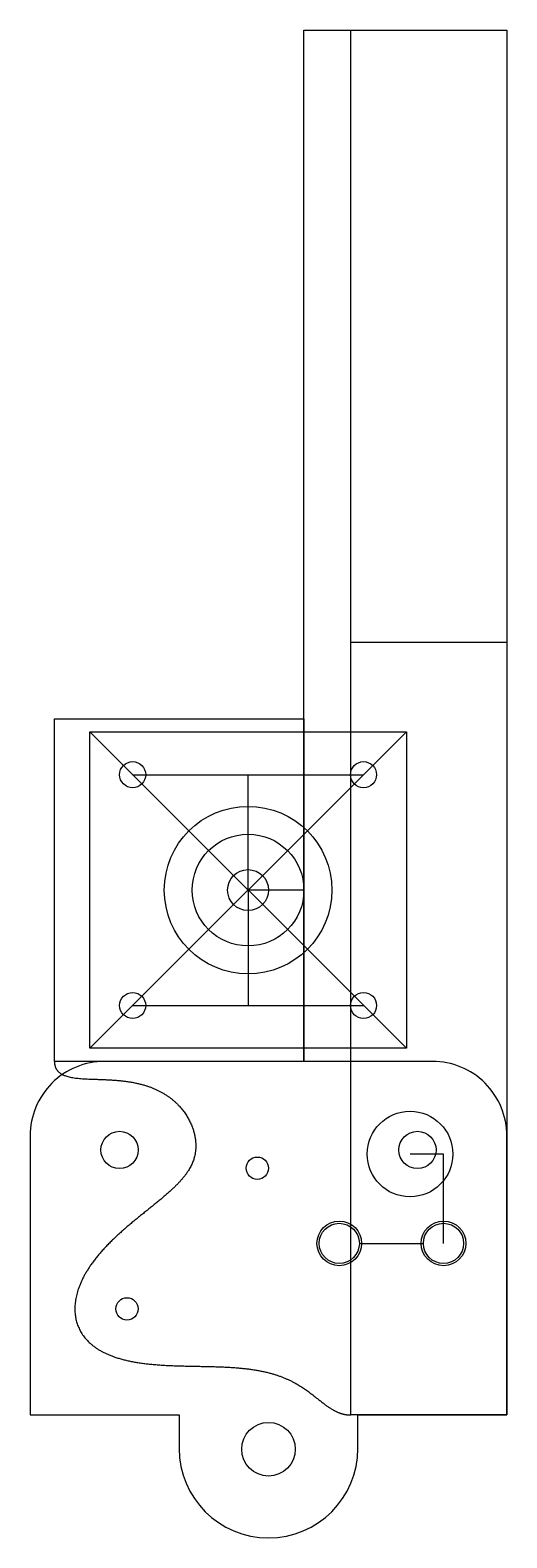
# Model space of a CAD drawing. Header units: millimetres. Extents: x -32 to 32, y -32 to 171.
import ezdxf

# ---------------------------------------------------------------- set-up
doc = ezdxf.new("R2010")
doc.units = ezdxf.units.MM
doc.layers.get('0').update_dxf_attribs({"linetype": 'CONTINUOUS'})

msp = doc.modelspace()

# ---------------------------------------------------------------- linework, layer by layer
for p, q in [((4.76, 170.5), (11.06, 170.5)), ((4.76, 32), (4.76, 170.5)), ((11.06, 88.29), (32, 88.29)), ((-23.99, 76.25), (18.51, 33.75)), ((18.51, 76.25), (-23.99, 33.75)), ((-18.24, 70.5), (12.76, 70.5)), ((-2.74, 55), (-2.74, 70.5)), ((4.76, 55), (-2.74, 55)), ((-2.74, 55), (-2.74, 39.5)), ((-18.24, 39.5), (12.76, 39.5)), ((11.06, 32), (4.76, 32)), ((23.5, 19.55), (19, 19.55)), ((23.5, 7.55), (23.5, 19.55)), ((12.2, 7.55, 4.5), (20.8, 7.55, 4.5))]:
    msp.add_line(p, q)
for points in [[(32, 170.5), (32, -15.5), (11.06, -15.5), (11.06, 170.5)], [(4.76, 32), (-28.74, 32), (-28.74, 78), (4.76, 78)], [(-23.99, 76.25), (18.51, 76.25), (18.51, 33.75), (-23.99, 33.75)]]:
    msp.add_lwpolyline(points, close=True)
msp.add_lwpolyline([(32, -15.5), (32, 22, 0.414214), (22, 32), (-22, 32, 0.414214), (-32, 22), (-32, -15.5), (-12, -15.5), (-12, -20, 1), (12, -20), (12, -15.5)], format="xyb", close=True)
for centre, radius in [((-18.24, 70.5), 1.75), ((12.76, 70.5), 1.75), ((-2.74, 55), 11.25), ((-2.74, 55), 7.5), ((-2.74, 55), 2.75), ((-18.24, 39.5), 1.75), ((12.76, 39.5), 1.75), ((19, 19.55), 5.75), ((-20, 20.1), 2.5), ((20, 20.1), 2.5), ((-1.5, 17.65), 1.5), ((9.5, 7.55), 3), ((9.5, 7.55), 2.7), ((23.5, 7.55), 3), ((23.5, 7.55), 2.7), ((-19, -1.25), 1.5), ((0, -20.1), 3.6)]:
    msp.add_circle(centre, radius)
msp.add_open_spline([(-28.74, 32), (-28.74, 31.56), (-28.58, 30.79), (-27.83, 30.01), (-25.93, 29.61), (-22.54, 29.6), (-18.8, 29.44), (-15.31, 28.6), (-12.53, 26.89), (-10.62, 24.54), (-9.66, 21.93), (-9.62, 19.44), (-10.59, 17.17), (-12.63, 14.94), (-15.46, 12.63), (-18.69, 10.12), (-21.82, 7.34), (-24.36, 4.3), (-25.93, 1.1), (-26.29, -2.01), (-25.35, -4.74), (-23.18, -6.84), (-19.97, -8.15), (-16.03, -8.78), (-11.71, -8.95), (-7.36, -8.96), (-3.29, -9.14), (0.27, -9.72), (3.19, -10.83), (5.49, -12.37), (7.38, -14), (8.78, -15), (9.88, -15.41), (10.66, -15.5), (11.06, -15.5)], degree=5)

doc.saveas('drawing.dxf')
